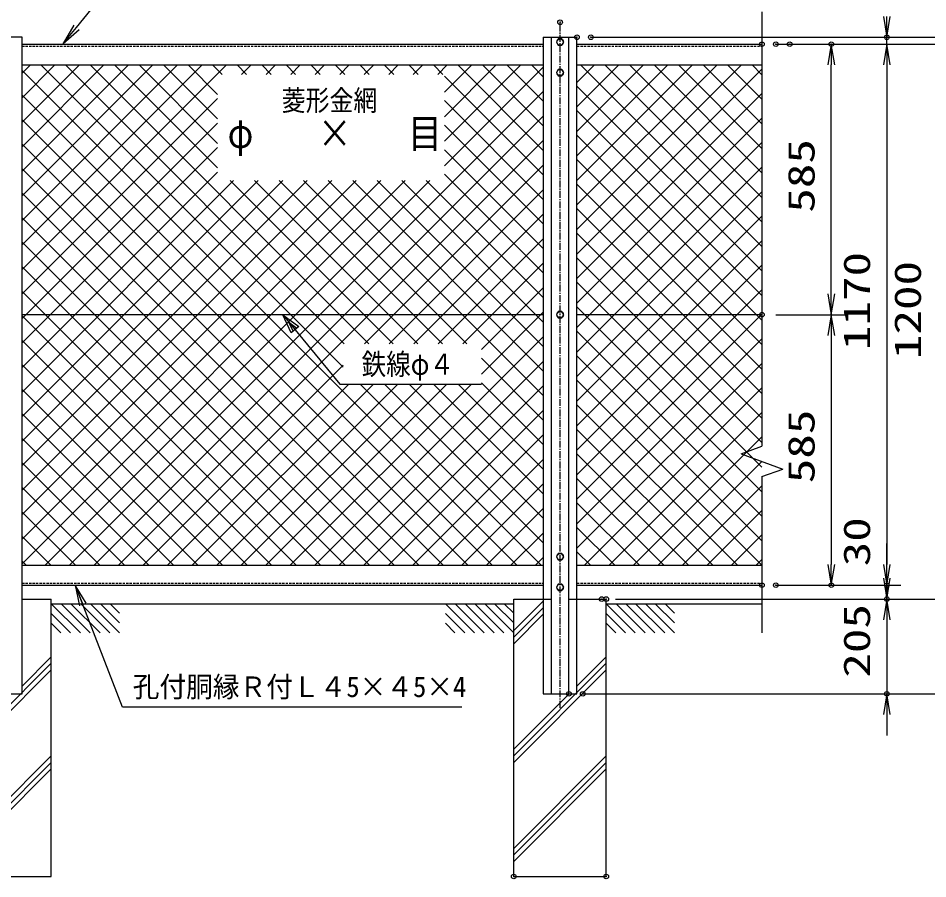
# Model space of a CAD drawing. Units: millimetres, scale not verified. Extents: x -4455 to 4455, y -3150 to 3150.
# Drawn here: x -2666 to -699, y 71 to 1932 of the extents above; entities that cross this region are included whole.
import ezdxf
from ezdxf.enums import TextEntityAlignment as Align

# ---------------------------------------------------------------- set-up
doc = ezdxf.new("R2010")
doc.units = ezdxf.units.MM
doc.header["$LTSCALE"] = 20
doc.header["$PDMODE"] = 32
doc.header["$PDSIZE"] = 10
doc.linetypes.add('USER1', pattern=[1.125, 0.75, -0.125, 0.125, -0.125])
doc.linetypes.add('USER4', pattern=[0.375, 0.25, -0.125])
for name, color, linetype, lineweight in [('0-0_1', 7, 'Continuous', 25), ('0-1_2', 7, 'Continuous', 25), ('0-2_0', 4, 'Continuous', 25), ('0-4_EXTCNT-LMEC0', 4, 'Continuous', 25)]:
    doc.layers.add(name, color=color, linetype=linetype, lineweight=lineweight)
doc.layers.add('0-5_DEFPOINTS', color=7, linetype='Continuous')
doc.styles.add('ＭＳ ゴシック', font='')
doc.styles.get('ＭＳ ゴシック').set_extended_font_data('MS Gothic')

# ---------------------------------------------------------------- blocks, each defined once
blk = doc.blocks.new('DARROWS')
at = {"layer": '0-2_0', "color": 2}
blk.add_line((0, 0), (-19.982, 0), dxfattribs=at)
blk.add_lwpolyline([(-20, -3.333), (0, 0), (-20, 3.333)], dxfattribs=at)
blk = doc.blocks.new('X49')
at = {"layer": '0-2_0'}
for p, q in [((39718.6, 91690.9), (48561.1, 100533.4)), ((39718.6, 92751.6), (47500.4, 100533.4)), ((39718.6, 93812.3), (46439.7, 100533.4)), ((39718.6, 94872.9), (45379.1, 100533.4)), ((39718.6, 95933.6), (44318.4, 100533.4)), ((39718.6, 96994.2), (43257.8, 100533.4)), ((39718.6, 98054.9), (42197.1, 100533.4)), ((39718.6, 99115.6), (41136.4, 100533.4)), ((39718.6, 100176.2), (40075.8, 100533.4)), ((53608.3, 87459.5), (40534.4, 100533.4)), ((53652.8, 88475.6), (41595.1, 100533.4)), ((54713.5, 88475.6), (42655.7, 100533.4)), ((48169.8, 96080), (43716.4, 100533.4)), ((48169.8, 97140.6), (44777, 100533.4)), ((48169.8, 98201.3), (45837.7, 100533.4)), ((48169.8, 99262), (46898.4, 100533.4)), ((48366.7, 100125.7), (47959, 100533.4)), ((49427.3, 100125.7), (49019.7, 100533.4)), ((49214.1, 100125.7), (49621.7, 100533.4)), ((50488, 100125.7), (50080.3, 100533.4)), ((50274.7, 100125.7), (50682.4, 100533.4)), ((51548.7, 100125.7), (51141, 100533.4)), ((51335.4, 100125.7), (51743, 100533.4)), ((52609.3, 100125.7), (52201.7, 100533.4)), ((52396, 100125.7), (52803.7, 100533.4)), ((53670, 100125.7), (53262.3, 100533.4)), ((53456.7, 100125.7), (53864.4, 100533.4)), ((54730.6, 100125.7), (54323, 100533.4)), ((54517.4, 100125.7), (54925, 100533.4)), ((55791.3, 100125.7), (55383.6, 100533.4)), ((55578, 100125.7), (55985.7, 100533.4)), ((56852, 100125.7), (56444.3, 100533.4)), ((56638.7, 100125.7), (57046.3, 100533.4)), ((57912.6, 100125.7), (57505, 100533.4)), ((57699.3, 100125.7), (58107, 100533.4)), ((57987.4, 97231.8), (61289, 100533.4)), ((57987.4, 98292.5), (60228.3, 100533.4)), ((57987.4, 99353.1), (59167.7, 100533.4)), ((57987.4, 96171.2), (62258.6, 100442.3)), ((62258.6, 96840.5), (58565.6, 100533.4)), ((62258.6, 97901.1), (59626.3, 100533.4)), ((62258.6, 98961.8), (60686.9, 100533.4)), ((62258.6, 100022.4), (61747.6, 100533.4)), ((61113.7, 78893.4), (39718.6, 100288.6)), ((62258.6, 95779.8), (57987.4, 100051)), ((60053.1, 78893.4), (39718.6, 99227.9)), ((41770.3, 78893.4), (62258.6, 99381.7)), ((39718.6, 90630.3), (48169.8, 99081.5)), ((62258.6, 94719.1), (57987.4, 98990.3)), ((58992.4, 78893.4), (39718.6, 98167.2)), ((39718.6, 89569.6), (48169.8, 98020.8)), ((42831, 78893.4), (62258.6, 98321)), ((62258.6, 93658.5), (57987.4, 97929.6)), ((43891.6, 78893.4), (62258.6, 97260.4)), ((57931.8, 78893.4), (39718.6, 97106.6)), ((39718.6, 88509), (48169.8, 96960.2)), ((62258.6, 92597.8), (57987.4, 96869)), ((56871.1, 78893.4), (39718.6, 96045.9)), ((54534.5, 88475.6), (62258.6, 96199.7)), ((39718.6, 87448.3), (48169.8, 95899.5)), ((62258.6, 91537.2), (57987.4, 95808.3)), ((39718.6, 78963), (56291.9, 95536.3)), ((39718.6, 80023.7), (55231.2, 95536.3)), ((39718.6, 81084.3), (54170.6, 95536.3)), ((39718.6, 82145), (53109.9, 95536.3)), ((39718.6, 83205.7), (52049.2, 95536.3)), ((39718.6, 84266.3), (50988.6, 95536.3)), ((39718.6, 85327), (49927.9, 95536.3)), ((39718.6, 86387.6), (48867.3, 95536.3)), ((40709.6, 78893.4), (57352.5, 95536.3)), ((55774.1, 88475.6), (48713.5, 95536.3)), ((56834.8, 88475.6), (49774.1, 95536.3)), ((57895.5, 88475.6), (50834.8, 95536.3)), ((58956.1, 88475.6), (51895.5, 95536.3)), ((62258.6, 86233.9), (52956.1, 95536.3)), ((62258.6, 87294.5), (54016.8, 95536.3)), ((62258.6, 88355.2), (55077.4, 95536.3)), ((62258.6, 89415.8), (56138.1, 95536.3)), ((62258.6, 90476.5), (57198.8, 95536.3)), ((55810.4, 78893.4), (39718.6, 94985.2)), ((55595.2, 88475.6), (62258.6, 95139)), ((56655.8, 88475.6), (62258.6, 94078.4)), ((54749.8, 78893.4), (39718.6, 93924.6)), ((53689.1, 78893.4), (39718.6, 92863.9)), ((57716.5, 88475.6), (62258.6, 93017.7)), ((52628.5, 78893.4), (39718.6, 91803.3)), ((58777.1, 88475.6), (62258.6, 91957.1)), ((59585.7, 88223.6), (62258.6, 90896.4)), ((51567.8, 78893.4), (39718.6, 90742.6)), ((59585.7, 87162.9), (62258.6, 89835.7)), ((50507.1, 78893.4), (39718.6, 89681.9)), ((49446.5, 78893.4), (39718.6, 88621.3)), ((52376.9, 78893.4), (62258.6, 88775.1)), ((62258.6, 85173.2), (59585.7, 87846)), ((48385.8, 78893.4), (39718.6, 87560.6)), ((44952.3, 78893.4), (53608.3, 87549.4)), ((53437.6, 78893.4), (62258.6, 87714.4)), ((46012.9, 78893.4), (53852.9, 86733.4)), ((47073.6, 78893.4), (54913.6, 86733.4)), ((48134.3, 78893.4), (55974.2, 86733.4)), ((49194.9, 78893.4), (57034.9, 86733.4)), ((50255.6, 78893.4), (58095.6, 86733.4)), ((51316.2, 78893.4), (59156.2, 86733.4)), ((62174.4, 78893.4), (54334.4, 86733.4)), ((54498.2, 78893.4), (62258.6, 86653.7)), ((62258.6, 79869.9), (55395.1, 86733.4)), ((62258.6, 80930.6), (56455.7, 86733.4)), ((62258.6, 81991.2), (57516.4, 86733.4)), ((62258.6, 83051.9), (58577.1, 86733.4)), ((62258.6, 84112.5), (59585.7, 86785.4)), ((47325.2, 78893.4), (39718.6, 86500)), ((46264.5, 78893.4), (39718.6, 85439.3)), ((55558.9, 78893.4), (62258.6, 85593.1)), ((45203.8, 78893.4), (39718.6, 84378.6)), ((56619.5, 78893.4), (62258.6, 84532.4)), ((57680.2, 78893.4), (62258.6, 83471.8)), ((44143.2, 78893.4), (39718.6, 83318)), ((43082.5, 78893.4), (39718.6, 82257.3)), ((58740.9, 78893.4), (62258.6, 82411.1)), ((42021.9, 78893.4), (39718.6, 81196.7)), ((59801.5, 78893.4), (62258.6, 81350.4)), ((60862.2, 78893.4), (62258.6, 80289.8)), ((40961.2, 78893.4), (39718.6, 80136)), ((61922.8, 78893.4), (62258.6, 79229.1)), ((39900.5, 78893.4), (39718.6, 79075.3))]:
    blk.add_line(p, q, dxfattribs=at)
blk = doc.blocks.new('X50')
at = {"layer": '0-2_0'}
for p, q in [((63718.6, 93417.1), (70834.9, 100533.4)), ((63718.6, 94477.7), (69774.3, 100533.4)), ((63718.6, 95538.4), (68713.6, 100533.4)), ((63718.6, 96599), (67652.9, 100533.4)), ((63718.6, 97659.7), (66592.3, 100533.4)), ((63718.6, 98720.4), (65531.6, 100533.4)), ((63718.6, 99781), (64470.9, 100533.4)), ((63718.6, 92356.4), (71718.6, 100356.4)), ((71718.6, 92683.7), (63868.9, 100533.4)), ((71718.6, 93744.4), (64929.6, 100533.4)), ((71718.6, 94805.1), (65990.3, 100533.4)), ((71718.6, 95865.7), (67050.9, 100533.4)), ((71718.6, 96926.4), (68111.6, 100533.4)), ((71718.6, 97987), (69172.2, 100533.4)), ((71718.6, 99047.7), (70232.9, 100533.4)), ((71718.6, 100108.4), (71293.6, 100533.4)), ((71718.6, 91623.1), (63718.6, 99623.1)), ((63718.6, 91295.7), (71718.6, 99295.8)), ((71718.6, 90562.4), (63718.6, 98562.4)), ((63718.6, 90235.1), (71718.6, 98235.1)), ((71718.6, 89501.8), (63718.6, 97501.8)), ((63718.6, 89174.4), (71718.6, 97174.4)), ((71718.6, 88441.1), (63718.6, 96441.1)), ((63718.6, 88113.8), (71718.6, 96113.8)), ((71718.6, 87380.4), (63718.6, 95380.5)), ((63718.6, 87053.1), (71718.6, 95053.1)), ((71718.6, 86319.8), (63718.6, 94319.8)), ((63718.6, 85992.4), (71718.6, 93992.5)), ((71718.6, 85259.1), (63718.6, 93259.1)), ((63718.6, 84931.8), (71718.6, 92931.8)), ((71718.6, 84198.5), (63718.6, 92198.5)), ((63718.6, 83871.1), (71718.6, 91871.1)), ((71718.6, 83137.8), (63718.6, 91137.8)), ((63718.6, 82810.5), (71718.6, 90810.5)), ((71718.6, 82077.1), (63718.6, 90077.2)), ((63718.6, 81749.8), (71718.6, 89749.8)), ((71718.6, 81016.5), (63718.6, 89016.5)), ((63718.6, 80689.1), (71718.6, 88689.2)), ((71718.6, 79955.8), (63718.6, 87955.8)), ((63718.6, 79628.5), (71718.6, 87628.5)), ((71718.6, 78895.2), (63718.6, 86895.2)), ((64044.2, 78893.4), (71718.6, 86567.8)), ((70659.7, 78893.4), (63718.6, 85834.5)), ((65104.8, 78893.4), (71718.6, 85507.2)), ((69599, 78893.4), (63718.6, 84773.9)), ((66165.5, 78893.4), (71718.6, 84446.5)), ((68538.4, 78893.4), (63718.6, 83713.2)), ((67226.1, 78893.4), (71718.6, 83385.9)), ((67477.7, 78893.4), (63718.6, 82652.5)), ((68286.8, 78893.4), (71718.6, 82325.2)), ((66417, 78893.4), (63718.6, 81591.9)), ((69347.5, 78893.4), (71718.6, 81264.5)), ((65356.4, 78893.4), (63718.6, 80531.2)), ((70408.1, 78893.4), (71718.6, 80203.9)), ((64295.7, 78893.4), (63718.6, 79470.6)), ((71468.8, 78893.4), (71718.6, 79143.2))]:
    blk.add_line(p, q, dxfattribs=at)

msp = doc.modelspace()

# ---------------------------------------------------------------- linework, layer by layer
at = {"layer": '0-0_1', "color": 4}
for p, q in [((-1057.4, 1946.03), (-1057.4, 1861.39)), ((-1057.4, 1861.39), (-1057.4, 1006.33)), ((-1102.4, 989.95), (-1057.4, 1006.33)), ((-1102.4, 989.95), (-1012.4, 957.19)), ((-1057.4, 940.81), (-1012.4, 957.19)), ((-1057.4, 940.81), (-1057.4, 717.34)), ((-1057.4, 717.34), (-1057.4, 603.16)), ((-1530.4, 671.48), (-1594.21, 607.67)), ((-2594.21, 666.03), (-2531.34, 603.16)), ((-2572.99, 666.03), (-2510.12, 603.16)), ((-2551.78, 666.03), (-2488.91, 603.16)), ((-2530.57, 666.03), (-2467.7, 603.16)), ((-2509.35, 666.03), (-2446.48, 603.16)), ((-2488.14, 666.03), (-2446.48, 624.37)), ((-2466.93, 666.03), (-2446.48, 645.58)), ((-1741.93, 666.03), (-1679.05, 603.16)), ((-1720.71, 666.03), (-1657.84, 603.16)), ((-1699.5, 666.03), (-1636.63, 603.16)), ((-1678.29, 666.03), (-1615.41, 603.16)), ((-1657.07, 666.03), (-1594.2, 603.16)), ((-1635.86, 666.03), (-1594.2, 624.37)), ((-1614.64, 666.03), (-1594.2, 645.58)), ((-1530.4, 657.34), (-1594.21, 593.53)), ((-1394.21, 666.03), (-1331.34, 603.16)), ((-1372.99, 666.03), (-1310.12, 603.16)), ((-1351.78, 666.03), (-1288.91, 603.16)), ((-1330.57, 666.03), (-1267.7, 603.16)), ((-1309.35, 666.03), (-1246.48, 603.16)), ((-1288.14, 666.03), (-1246.48, 624.37)), ((-1266.93, 666.03), (-1246.48, 645.58)), ((-2594.21, 644.81), (-2552.55, 603.16)), ((-1741.93, 644.81), (-1700.27, 603.16)), ((-1530.4, 643.19), (-1594.21, 579.39)), ((-1394.21, 644.81), (-1352.55, 603.16)), ((-2594.21, 623.6), (-2573.76, 603.16)), ((-1741.93, 623.6), (-1721.48, 603.16)), ((-1394.21, 623.6), (-1373.76, 603.16)), ((-2657.4, 487.98), (-2594.21, 551.17)), ((-1457.4, 487.98), (-1394.21, 551.17)), ((-2794.21, 337.03), (-2594.21, 537.03)), ((-1594.21, 337.03), (-1394.21, 537.03)), ((-2794.21, 322.88), (-2594.21, 522.89)), ((-1594.21, 322.88), (-1394.21, 522.89)), ((-1594.21, 351.17), (-1474.35, 471.03)), ((-2794.21, 136.81), (-2594.21, 336.81)), ((-1594.21, 136.81), (-1394.21, 336.81)), ((-2794.21, 122.66), (-2594.21, 322.67)), ((-1594.21, 122.66), (-1394.21, 322.67)), ((-2794.21, 108.52), (-2594.21, 308.53)), ((-1594.21, 108.52), (-1394.21, 308.53))]:
    msp.add_line(p, q, dxfattribs=at)
at = {"layer": '0-0_1', "color": 4, "linetype": 'USER1'}
msp.add_line((-1493.9, 441.03), (-1493.9, 1923.34), dxfattribs=at)
at = {"layer": '0-0_1'}
for p, q in [((-2657.4, 1891.03), (-2730.4, 1891.03)), ((-2657.4, 471.03), (-2657.4, 1891.03)), ((-1530.4, 1891.03), (-1530.4, 471.03)), ((-1512.9, 1891.03), (-1512.9, 471.03)), ((-1474.9, 471.03), (-1474.9, 1891.03)), ((-1457.4, 471.03), (-1457.4, 1891.03)), ((-2657.4, 1876.03), (-1530.4, 1876.03)), ((-1457.4, 1876.03), (-1057.4, 1876.03)), ((-2657.4, 1831.03), (-1530.4, 1831.03)), ((-1457.4, 1831.03), (-1057.4, 1831.03)), ((-1530.4, 1291.03), (-2657.4, 1291.03)), ((-1057.4, 1291.03), (-1457.4, 1291.03)), ((-2657.4, 749.03), (-1530.4, 749.03)), ((-1457.4, 749.03), (-1057.4, 749.03)), ((-2657.4, 706.03), (-1530.4, 706.03)), ((-1457.4, 706.03), (-1057.4, 706.03)), ((-2657.4, 676.03), (-2594.21, 676.03)), ((-2594.21, 76.03), (-2594.21, 676.03)), ((-1594.21, 76.03), (-1594.21, 676.03)), ((-1594.21, 676.03), (-1514.21, 676.03)), ((-1474.21, 676.03), (-1394.21, 676.03)), ((-1394.21, 76.03), (-1394.21, 676.03)), ((-2594.21, 666.03), (-2444.21, 666.03)), ((-2594.21, 666.03), (-1594.21, 666.03)), ((-1744.2, 666.03), (-1594.2, 666.03)), ((-1394.21, 666.03), (-1057.4, 666.03)), ((-1394.21, 666.03), (-1244.21, 666.03)), ((-2730.4, 471.03), (-2657.4, 471.03)), ((-1530.4, 471.03), (-1457.4, 471.03)), ((-2794.21, 76.03), (-2594.21, 76.03)), ((-1594.21, 76.03), (-1394.21, 76.03))]:
    msp.add_line(p, q, dxfattribs=at)
at = {"layer": '0-0_1', "linetype": 'USER4'}
for p, q in [((-2657.4, 1872.03), (-1530.4, 1872.03)), ((-1457.4, 1872.03), (-1057.4, 1872.03)), ((-2657.4, 710.03), (-1530.4, 710.03)), ((-1457.4, 710.03), (-1057.4, 710.03))]:
    msp.add_line(p, q, dxfattribs=at)
at = {"layer": '0-0_1', "color": 4}
msp.add_lwpolyline([(-2075.33, 1251.92), (-2093.9, 1291.03), (-2059.11, 1265.26)], close=True, dxfattribs=at)
for points in [[(-2093.9, 1291.03), (-1970.55, 1141.03), (-1664.04, 1141.03)], [(-2071.28, 1255.25), (-2080.56, 1274.81), (-2063.17, 1261.92)]]:
    msp.add_lwpolyline(points, dxfattribs=at)
at = {"layer": '0-1_2'}
for p, q in [((-1489.9, 1821.45), (-1497.9, 1821.45)), ((-1485.9, 1814.53), (-1489.9, 1821.45)), ((-1489.9, 1807.6), (-1485.9, 1814.53)), ((-1497.9, 1807.6), (-1489.9, 1807.6)), ((-1489.9, 774.47), (-1497.9, 774.47)), ((-1485.9, 767.54), (-1489.9, 774.47)), ((-1489.9, 760.61), (-1485.9, 767.54)), ((-1497.9, 760.61), (-1489.9, 760.61))]:
    msp.add_line(p, q, dxfattribs=at)
for points in [[(-1485.9, 1880.53), (-1489.9, 1887.45), (-1497.9, 1887.45), (-1501.9, 1880.53), (-1497.9, 1873.6), (-1489.9, 1873.6)], [(-1485.9, 1291.03), (-1489.9, 1297.96), (-1497.9, 1297.96), (-1501.9, 1291.03), (-1497.9, 1284.1), (-1489.9, 1284.1)], [(-1485.9, 701.54), (-1489.9, 708.47), (-1497.9, 708.47), (-1501.9, 701.54), (-1497.9, 694.61), (-1489.9, 694.61)]]:
    msp.add_lwpolyline(points, close=True, dxfattribs=at)
for points in [[(-1497.9, 1821.45), (-1501.9, 1814.53), (-1497.9, 1807.6)], [(-1497.9, 774.47), (-1501.9, 767.54), (-1497.9, 760.61)]]:
    msp.add_lwpolyline(points, dxfattribs=at)
for centre in [(-1493.9, 1880.53), (-1493.9, 1814.53), (-1493.9, 1291.03), (-1493.9, 767.54), (-1493.9, 701.54)]:
    msp.add_circle(centre, 6.93, dxfattribs=at)
at = {"layer": '0-2_0', "color": 7}
msp.add_line((-1530.4, 1891.03), (-1457.4, 1891.03), dxfattribs=at)
at = {"layer": '0-2_0', "color": 1}
for p, q in [((-1427.4, 1891.03), (-757.33, 1891.03)), ((-1397.4, 1891.03), (-541.33, 1891.03)), ((-1027.4, 1876.03), (-877.4, 1876.03)), ((-997.4, 1876.03), (-757.33, 1876.03)), ((-997.4, 1876.03), (-647.33, 1876.03)), ((-967.4, 1876.03), (-757.33, 1876.03)), ((-1027.4, 1291.03), (-877.4, 1291.03)), ((-1027.4, 1291.03), (-877.4, 1291.03)), ((-1027.4, 706.03), (-757.33, 706.03)), ((-1027.4, 706.03), (-877.4, 706.03)), ((-997.4, 706.03), (-757.33, 706.03)), ((-1373.9, 676.03), (-757.33, 676.03)), ((-1373.9, 676.03), (-757.33, 676.03)), ((-1364.21, 676.03), (-647.33, 676.03)), ((-1444.9, 471.03), (-757.33, 471.03)), ((-1414.9, 471.03), (-541.33, 471.03))]:
    msp.add_line(p, q, dxfattribs=at)
at = {"layer": '0-2_0', "color": 2}
for p, q in [((-787.33, 1876.03), (-787.33, 1891.03)), ((-907.4, 1336.03), (-907.4, 1831.03)), ((-787.33, 1831.03), (-787.33, 751.03)), ((-787.33, 1831.03), (-787.33, 1786.03)), ((-907.4, 1246.03), (-907.4, 751.03)), ((-787.33, 751.03), (-787.33, 796.03)), ((-787.33, 721.03), (-787.33, 766.03)), ((-787.33, 706.03), (-787.33, 676.03)), ((-787.33, 676.03), (-787.33, 471.03)), ((-787.33, 631.03), (-787.33, 586.03)), ((-787.33, 426.03), (-787.33, 381.03))]:
    msp.add_line(p, q, dxfattribs=at)
at = {"layer": '0-4_EXTCNT-LMEC0', "color": 2}
msp.add_lwpolyline([(-2539.98, 1912.31), (-2435.33, 2041.36), (-1710.33, 2041.36)], dxfattribs=at)
at = {"layer": '0-4_EXTCNT-LMEC0'}
msp.add_lwpolyline([(-1706.21, 441.97), (-2439.97, 441.97), (-2541.27, 703.23)], dxfattribs=at)
at = {"layer": '0-5_DEFPOINTS'}
for p in [(-1493.9, 1923.34), (-1457.4, 1891.03), (-1427.4, 1891.03), (-787.33, 1891.03), (-1057.4, 1876.03), (-1027.4, 1876.03), (-997.4, 1876.03), (-907.4, 1876.03), (-1057.4, 1291.03), (-1057.4, 706.03), (-1027.4, 706.03), (-907.4, 706.03), (-787.33, 706.03), (-1403.9, 676.03), (-1394.21, 676.03), (-787.33, 676.03), (-1474.9, 471.03), (-1444.9, 471.03), (-787.33, 471.03), (-1594.21, 76.03), (-1394.21, 76.03)]:
    msp.add_point(p, dxfattribs=at)

# ---------------------------------------------------------------- block references
at = {"layer": '0-2_0', "xscale": 2.25, "yscale": 2.25}
for p, rotation in [((-787.33, 1891.03), 270), ((-907.4, 1876.03), 90), ((-787.33, 1876.03), 90), ((-787.33, 1876.03), 90), ((-907.4, 1291.03), 270), ((-907.4, 1291.03), 90), ((-907.4, 706.03), 270), ((-787.33, 706.03), 270), ((-787.33, 706.03), 270), ((-787.33, 676.03), 270), ((-787.33, 676.03), 90), ((-787.33, 471.03), 90)]:
    msp.add_blockref('DARROWS', p, dxfattribs=dict(at, rotation=rotation))
at = {"layer": '0-4_EXTCNT-LMEC0', "xscale": 2.25, "yscale": 2.25}
for p, rotation in [((-2568.33, 1877.36), 230.95879), ((-2542.35, 706.03), 111.19283)]:
    msp.add_blockref('DARROWS', p, dxfattribs=dict(at, rotation=rotation))
at = {"layer": '0-4_EXTCNT-LMEC0', "xscale": 0.05, "yscale": 0.05}
for name in ['X49', 'X50']:
    msp.add_blockref(name, (-4643.33, -3195.64), dxfattribs=at)

# ---------------------------------------------------------------- texts
at = {"layer": '0-0_1', "color": 4, "style": 'ＭＳ ゴシック'}
for s, height, width, p in [('菱形金網', 44.57, 0.85, (-2095.9, 1718.75)), ('φ', 63.2, 0.85, (-2212.9, 1632.68)), ('×', 63.2, 0.85, (-2017.9, 1632.68)), ('目', 63.2, 0.85, (-1822.9, 1632.68)), ('鉄線φ４', 45.89, 0.85, (-1923.3, 1147.2)), ('孔付胴縁Ｒ付Ｌ４5×４5×4', 44.57, 0.95, (-2418.2, 450.67))]:
    msp.add_text(s, height=height, dxfattribs=dict(at, width=width)).set_placement(p, align=Align.BOTTOM_LEFT)
at = {"layer": '0-2_0', "color": 3, "style": 'ＭＳ ゴシック', "width": 1.35}
for s, p in [('585', (-926.3, 1511.53)), ('1170', (-806.23, 1214.53)), ('1200', (-696.23, 1195.03)), ('585', (-926.3, 926.53)), ('30', (-806.23, 746.86)), ('205', (-806.23, 506.03))]:
    msp.add_text(s, height=57.77, rotation=90, dxfattribs=at).set_placement(p, align=Align.BOTTOM_LEFT)

doc.saveas('drawing.dxf')
